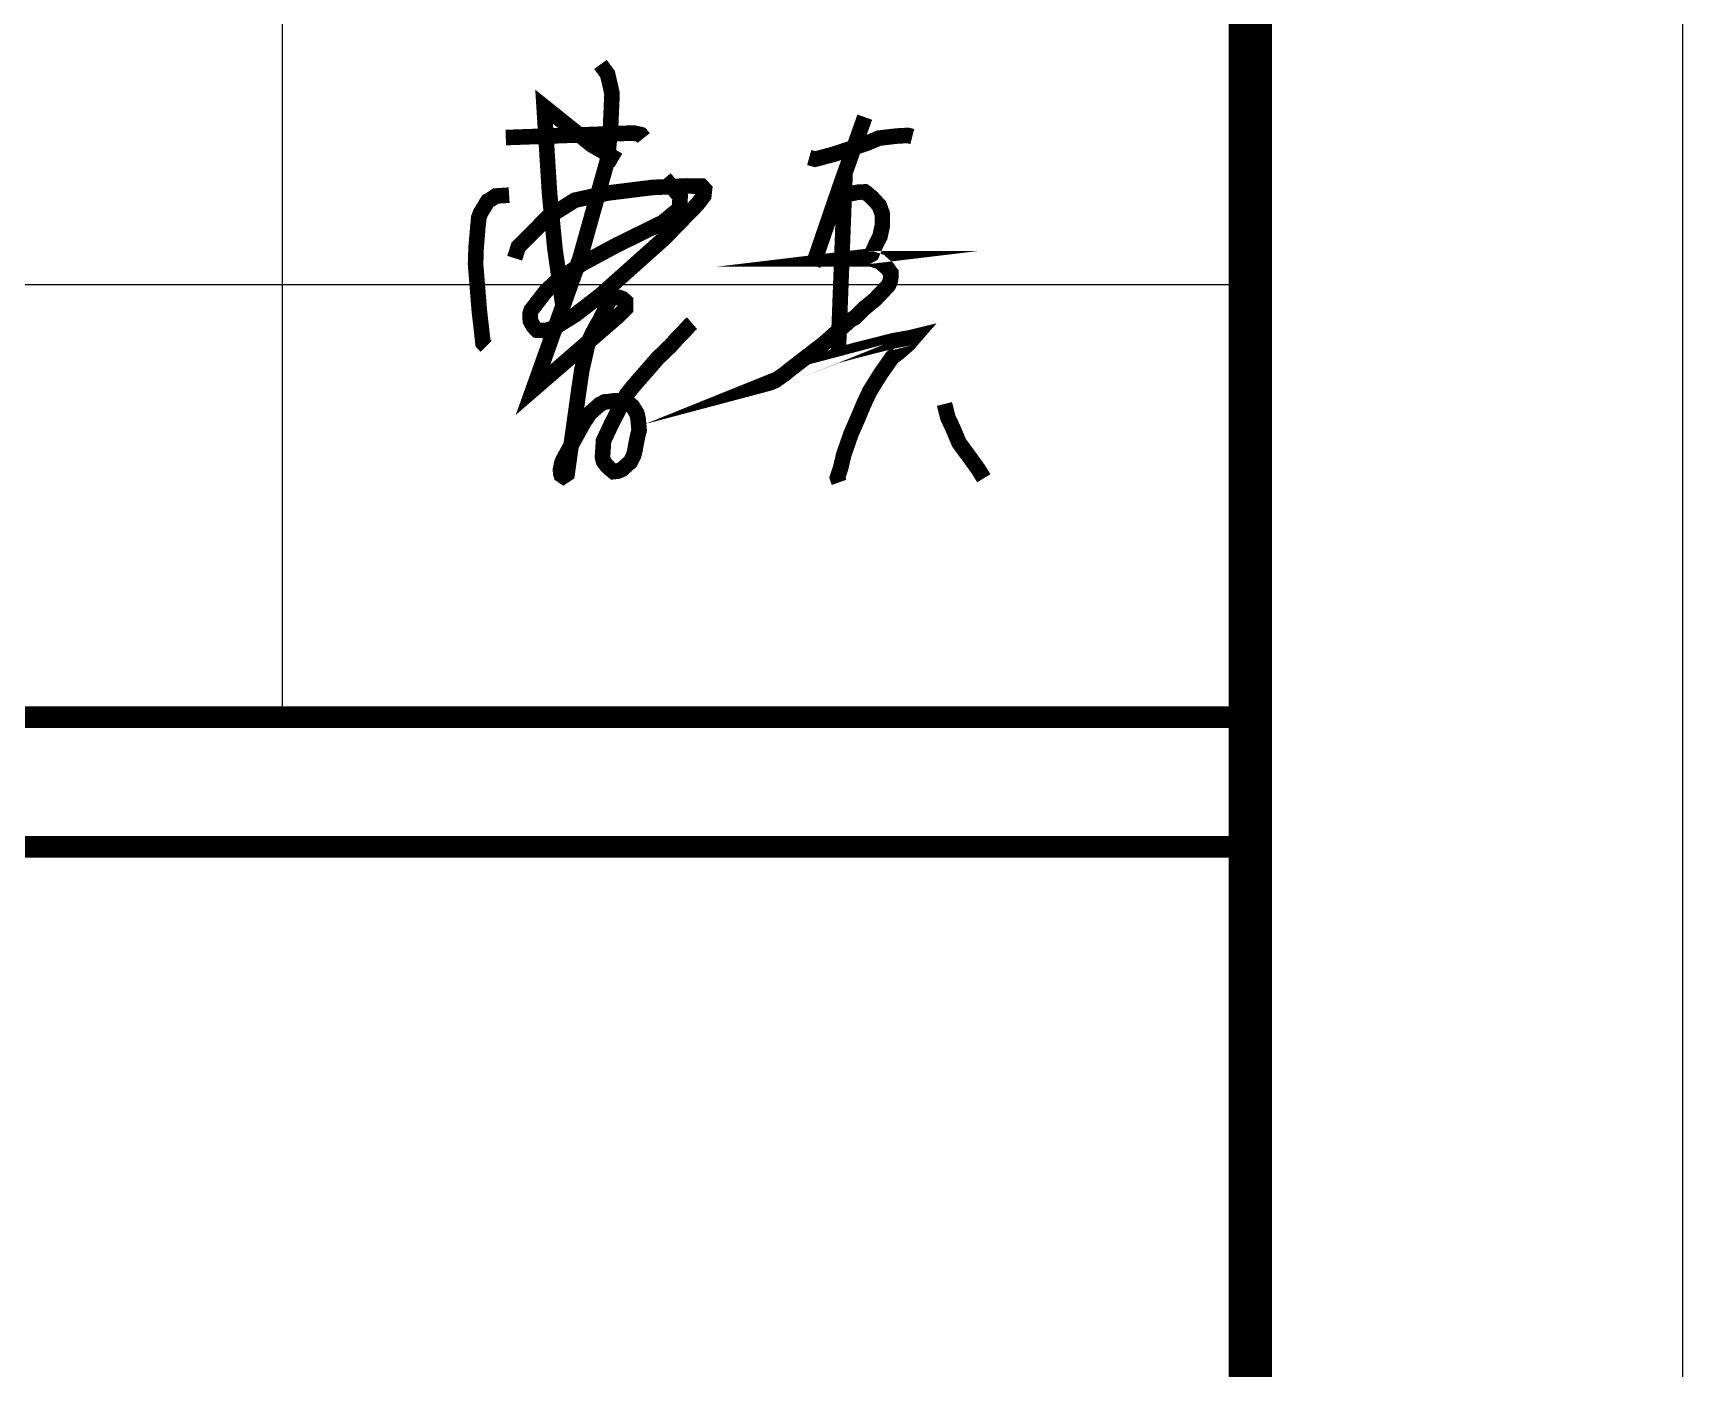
# Model space of a CAD drawing. Extents: x 2025205 to 2402328, y -557483 to 329036.
# Drawn here: x 2171956 to 2177677, y 138346 to 142976 of the extents above; entities that cross this region are included whole.
import ezdxf

# ---------------------------------------------------------------- set-up
doc = ezdxf.new("R2010")
doc.units = 0
doc.header["$LTSCALE"] = 1500
doc.header["$MEASUREMENT"] = 0
doc.layers.add('PUB_TITLE', color=4, linetype='Continuous')

msp = doc.modelspace()

# ---------------------------------------------------------------- linework, layer by layer
at = {"const_width": 54}
for points in [[(2173923.8, 142867), (2173948.5, 142833.1), (2173958.6, 142790), (2173963.9, 142764.4), (2173958.6, 142644.6), (2173947, 142530.3), (2173852.8, 142194.6), (2173690.1, 141738.9), (2173984.8, 141993.9), (2174011.1, 142020.5), (2174011.1, 142033.1), (2174011.1, 142044.8), (2174001.2, 142053.8), (2173989.5, 142058.3), (2173978.7, 142058.3), (2173968.8, 142058.3), (2173956.2, 142052), (2173943.6, 142025), (2173921.3, 141978.8), (2173908.4, 141957.2), (2173894.7, 141930.8), (2173881.2, 141902.3), (2173877.6, 141888.1), (2173859.3, 141807.6), (2173850.3, 141747.4), (2173808.2, 141446.9), (2173795.1, 141438.3), (2173787.6, 141443.4), (2173786.1, 141448.4), (2173785.6, 141455.4), (2173785.6, 141463.9), (2173787.6, 141474.5), (2173790.1, 141485), (2173793.1, 141493.1), (2173809.2, 141522.7), (2173817.2, 141537.2), (2173867.5, 141628), (2173888.4, 141658.5), (2173921.3, 141687.4), (2173938.2, 141696.5), (2173956.1, 141698), (2173974, 141700.8), (2174005.5, 141698), (2174024.8, 141690.1), (2174035.6, 141680.1), (2174049.9, 141656.5), (2174054.2, 141638.6), (2174057.9, 141597.9), (2174053.3, 141580.7), (2174048.8, 141559), (2174042.5, 141524.5), (2174038.8, 141510.9), (2174028, 141489.2), (2173998.9, 141462.9), (2173985.3, 141456.6), (2173969, 141454.8), (2173958.1, 141463.8), (2173945.4, 141475.6), (2173934.5, 141490.1), (2173930.9, 141505.5), (2173934.5, 141562.6), (2173940.9, 141575.3), (2173961.7, 141619.7), (2174014.4, 141722.1), (2174026.2, 141736.6), (2174037, 141750.2), (2174122.4, 141848.3), (2174142.3, 141867.3), (2174166.8, 141890.9), (2174194.9, 141922.6), (2174216.7, 141944.4), (2174233.9, 141963.4), (2174241.2, 141969.7)], [(2173985.8, 142534.2), (2173893.4, 142588.1), (2173808.1, 142656.3), (2173728.5, 142720.2), (2173747.3, 142419.2), (2173765.9, 142228.5), (2173793.2, 142035.4)], [(2174840.3, 142684.1), (2174754.3, 142443), (2174705.6, 142300.9), (2174660.7, 142170)], [(2173595.5, 142613.3), (2174038.8, 142629), (2174064.5, 142623.2), (2174073.8, 142611.6)], [(2174647.6, 142543.9), (2174668.2, 142538.3), (2174731.8, 142555.1), (2174849.7, 142594.4), (2174889, 142611.2), (2174952.6, 142618.7), (2174990.1, 142620.6), (2175005.1, 142616.8)], [(2174772, 142492.7), (2174748.7, 141878.4)], [(2173626.4, 142194.8), (2173638.8, 142233.6), (2173677.6, 142272.5), (2173739.5, 142336), (2173834.9, 142396), (2173948, 142420.8), (2174103.6, 142440.2), (2174222, 142445.5), (2174275, 142444.5), (2174284.6, 142434), (2174282, 142411.3), (2174260.1, 142382.4), (2174144.8, 142263.7), (2174012.7, 142145.6), (2173925.1, 142067.4), (2173836, 141998.5), (2173763.4, 141953.6), (2173733.6, 141943.9), (2173703.8, 141945.5), (2173691.3, 141958.6), (2173680.7, 141978), (2173679.6, 142001.9), (2173683.4, 142014.2), (2173735.8, 142082.1), (2173780.2, 142123.1), (2173864.2, 142177.9), (2173980.2, 142240.4), (2174141, 142319.5), (2174197.9, 142367.5), (2174200.1, 142407.6), (2174146.6, 142472.3)], [(2173607.2, 142413.5), (2173560.7, 142410.6), (2173546.1, 142400.4), (2173533, 142393.2), (2173522.8, 142375.7), (2173508.3, 142352.5), (2173501.7, 142334.9), (2173500.2, 142316.2), (2173498.1, 142298.9), (2173498.1, 142294.6), (2173492.6, 142231.4), (2173490.8, 142174.3), (2173503.7, 142014.2), (2173516.6, 141900), (2173527.6, 141889)], [(2174769.1, 142414.5), (2174818.3, 142423.9), (2174840.7, 142424.8), (2174850.9, 142417.3), (2174865.9, 142404.3), (2174878.9, 142390.3), (2174890.1, 142378.2), (2174899.5, 142353), (2174901.3, 142345.5), (2174901.3, 142308.2), (2174900.4, 142304.5), (2174892.9, 142270), (2174879.9, 142244.8), (2174864, 142208.5), (2174850, 142201), (2174780, 142192.6), (2174846.3, 142192.6), (2174865.9, 142191.7), (2174892, 142183.3), (2174920.1, 142158.7), (2174930.4, 142143.8), (2174930.4, 142127), (2174928.5, 142115.8), (2174922.9, 142101.9), (2174916.4, 142094.4), (2174874.3, 142050.5), (2174837.9, 142020.7), (2174806.2, 141988.9), (2174792.2, 141981.5), (2174696, 141897.1), (2174586.7, 141813), (2174561.8, 141792.9), (2174529.9, 141770.5), (2174509.8, 141762.2), (2174492.1, 141757.5), (2174609.1, 141804.7), (2174740.3, 141856.7), (2174808.9, 141875.6), (2174940.1, 141908.7), (2174999.2, 141919.3), (2175013.4, 141922.8), (2174990.9, 141896.9), (2174958, 141868.1), (2174935.3, 141851.1), (2174895.6, 141794.4), (2174857.8, 141734), (2174837, 141689.5), (2174814.6, 141636.2), (2174792.9, 141586.6), (2174767.2, 141512.9), (2174756.7, 141467.5), (2174745.5, 141434), (2174751.4, 141417.6)], [(2175116.5, 141689.3), (2175128.3, 141642.2), (2175145.2, 141606.8), (2175167.1, 141554.7), (2175204.1, 141504.2), (2175234.5, 141462.1), (2175253, 141431.8)]]:
    msp.add_lwpolyline(points, dxfattribs=at)
at = {"layer": 'PUB_TITLE'}
for p, q in [((2172820.4, 151103.5), (2172820.4, 140634.2)), ((2165677.3, 142103.5), (2176177.3, 142103.5))]:
    msp.add_line(p, q, dxfattribs=at)
at = {"layer": 'PUB_TITLE', "linetype": 'ByBlock'}
msp.add_lwpolyline([(2066227.3, 120653.5), (2177677.3, 120653.5), (2177677.3, 183653.5), (2066227.3, 183653.5)], close=True, dxfattribs=at)
at = {"layer": 'PUB_TITLE', "linetype": 'ByBlock', "const_width": 150}
msp.add_lwpolyline([(2069977.3, 122153.5), (2176177.3, 122153.5), (2176177.3, 182153.5), (2069977.3, 182153.5)], close=True, dxfattribs=at)
at = {"layer": 'PUB_TITLE', "const_width": 75}
for points in [[(2165677.3, 151103.5), (2176177.3, 151103.5), (2176177.3, 140603.5), (2165677.3, 140603.5)], [(2165677.3, 122153.5), (2165677.3, 140153.5), (2176177.3, 140153.5), (2176177.3, 122153.5)]]:
    msp.add_lwpolyline(points, close=True, dxfattribs=at)

doc.saveas('drawing.dxf')
